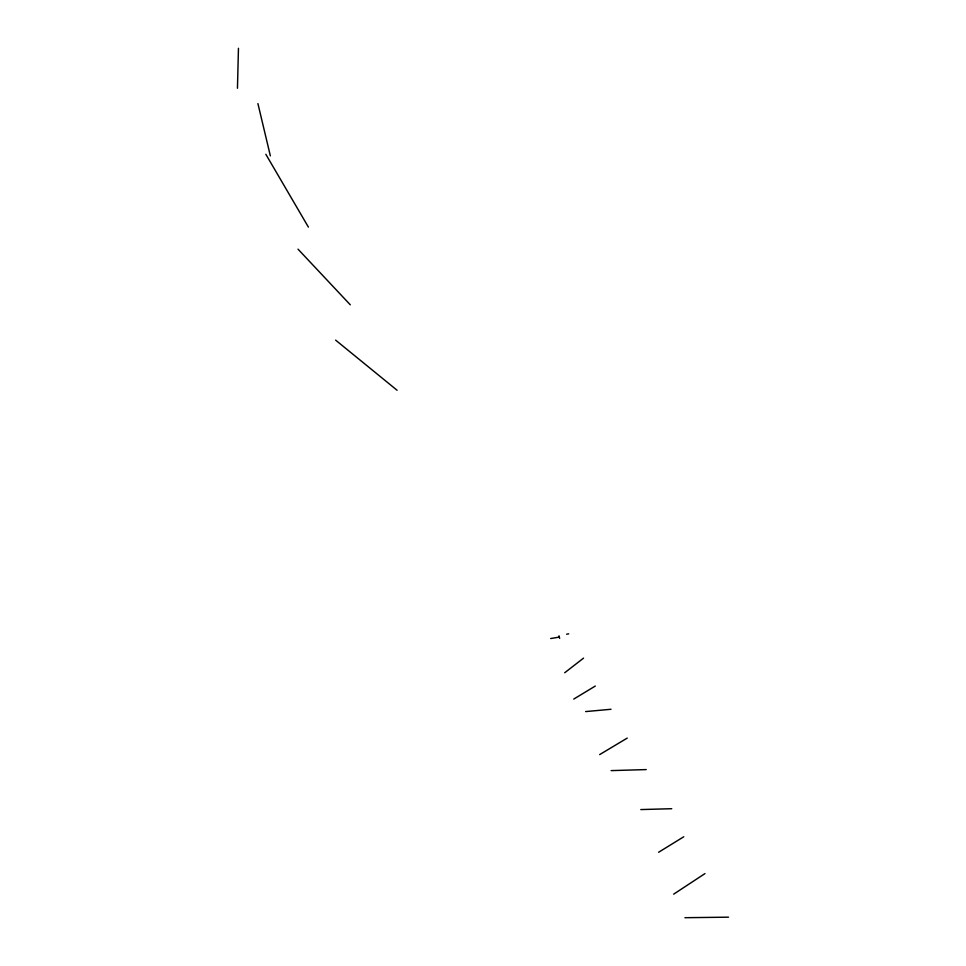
<?xml version="1.0" encoding="UTF-8"?>
<svg xmlns="http://www.w3.org/2000/svg" width="966" height="966" viewBox="0 0 966 966"><rect width="100%" height="100%" fill="white"/><g stroke="black" fill="none" stroke-linecap="round" stroke-linejoin="round"><path stroke-width="1.45" d="M237.455 88.268L238.457 48.3M564.699 672.759L583.536 658.136M673.664 894.166L704.987 873.578M658.607 852.266L683.759 836.773M573.756 699.082L595.285 686.053M599.657 754.603L627.224 738.096M566.619 634.203L568.696 633.853M550.668 638.526L559.326 637.101M585.65 711.58L611.019 709.273M611.116 770.614L646.218 769.588M640.796 809.568L671.744 808.711M684.954 917.7L728.545 917.169M335.613 340.129L397.086 390.264M298.011 249.156L350.284 304.809M265.843 154.294L308.396 227.107M270.359 155.864L257.91 103.579M559 635.821L559.652 638.393"/></g></svg>
